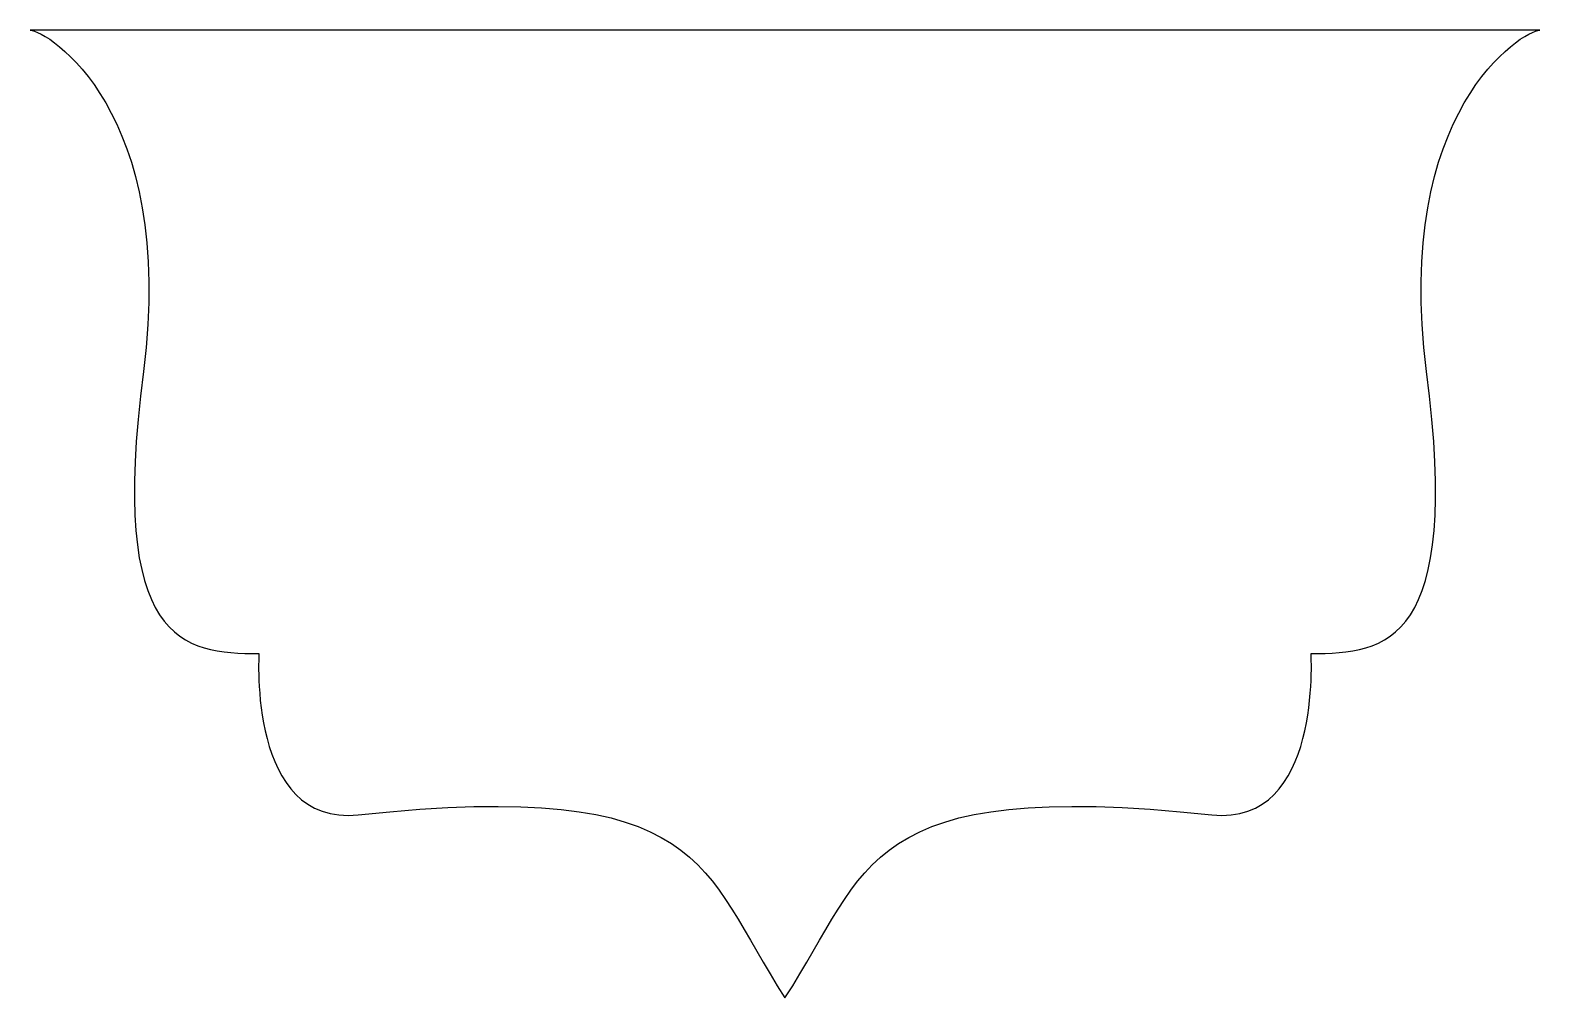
# Model space of a CAD drawing. Header units: centimetres. Extents: x -4.31 to 4.31, y -2.76 to 2.76.
import ezdxf

# ---------------------------------------------------------------- set-up
doc = ezdxf.new("R2010")
doc.units = ezdxf.units.CM
doc.header["$MEASUREMENT"] = 0
doc.layers.add('Camada 1', color=7, linetype='Continuous')

msp = doc.modelspace()

# ---------------------------------------------------------------- linework, layer by layer
at = {"layer": 'Camada 1'}
msp.add_open_spline([(4.30808, 2.76097), (4.21381, 2.76097), (3.46872, 2.30366), (3.66186, 0.81414), (3.66186, 0.81414), (3.86379, -0.74333), (3.433, -0.79646), (3.00217, -0.79646), (3.00217, -0.79646), (3.00217, -0.79646), (3.068, -1.78365), (2.43673, -1.71679), (2.43673, -1.71679), (0.43079, -1.50436), (0.48463, -2.01767), (-0.00003, -2.76097), (-0.00003, -2.76097), (-0.48467, -2.01768), (-0.43082, -1.50436), (-2.43679, -1.71679), (-2.43679, -1.71679), (-3.06806, -1.78362), (-3.00223, -0.79646), (-3.00223, -0.79646), (-3.00223, -0.79646), (-3.43302, -0.79646), (-3.86385, -0.74333), (-3.66192, 0.81414), (-3.66192, 0.81414), (-3.46874, 2.30366), (-4.21381, 2.76097), (-4.30808, 2.76097), (-4.30808, 2.76097), (-4.30808, 2.76097), (4.30808, 2.76097), (4.30808, 2.76097)], degree=3, knots=[0, 0, 0, 0, 0.1, 0.1, 0.1, 0.1, 0.2, 0.2, 0.2, 0.2, 0.3, 0.3, 0.3, 0.3, 0.4, 0.4, 0.4, 0.4, 0.5, 0.5, 0.5, 0.5, 0.6, 0.6, 0.6, 0.6, 0.7, 0.7, 0.7, 0.7, 0.8, 0.8, 0.8, 0.8, 1, 1, 1, 1], dxfattribs=at)

doc.saveas('drawing.dxf')
